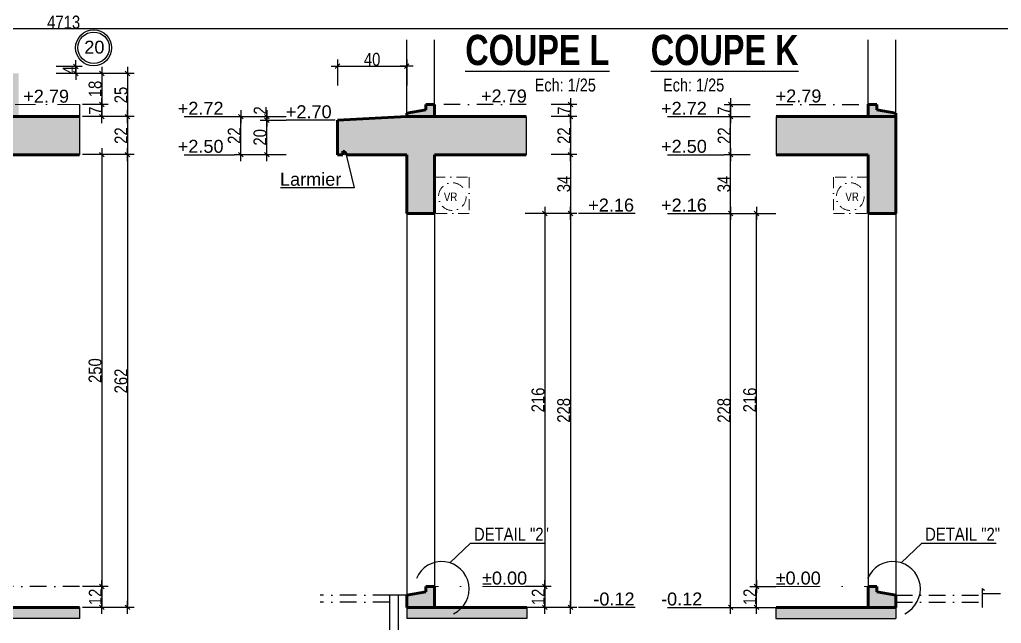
# Model space of a CAD drawing. Header units: millimetres. Extents: x -1734 to 5256, y -3612 to 588.
# Drawn here: x 2379 to 3516, y -2841 to -2142 of the extents above; entities that cross this region are included whole.
import ezdxf
from ezdxf.enums import TextEntityAlignment as Align

# ---------------------------------------------------------------- set-up
doc = ezdxf.new("R2010")
doc.units = ezdxf.units.MM
doc.linetypes.add('TIRETPT2', pattern=[12.7, 6.35, -3.175, 0, -3.175])
doc.linetypes.add('TIRETPTX2', pattern=[50.8, 25.4, -12.7, 0, -12.7])
for name, color, linetype in [('01_cote_gen', 4, 'Continuous'), ('01_linteaux', 2, 'Continuous'), ('01_poch_BN', 9, 'Continuous'), ('01_texte', 230, 'Continuous'), ('AA_COTES', 2, 'Continuous')]:
    doc.layers.add(name, color=color, linetype=linetype)
doc.layers.add('01_murs_coup', color=5, linetype='Continuous', lineweight=60)
doc.layers.add('01_tram_axes', color=2, linetype='TIRETPTX2', lineweight=9)
doc.styles.add('ARIAL', font='arial.ttf')
doc.styles.add('Arial Narrow', font='ARIALN.TTF')
doc.styles.add('impact', font='impact.ttf')
doc.styles.add('MATTE_TXT', font='arial.ttf')
doc.styles.add('STYLE2', font='ARIALN.TTF')
doc.linetypes.add('ISOLATION', pattern='A,0.00254,-2.54,[134,ltypeshp.shx,S=2.54,R=0,X=-2.54,Y=0],-5.08,[134,ltypeshp.shx,S=2.54,R=180,X=2.54,Y=0],-2.54', length=10.16254)
doc.dimstyles.new('JB25', dxfattribs={"dimscale": 0.1, "dimtxt": 150, "dimasz": 15, "dimexe": 0.1, "dimexo": 0.1, "dimgap": 0.09, "dimtad": 1, "dimdec": 1, "dimlfac": 0.5, "dimdsep": 46, "dimtxsty": 'STYLE2', "dimblk1": 'BOND_G', "dimblk2": 'BOND_D', "dimsah": 1, "dimcen": 1.5, "dimdle": 0.01, "dimse1": 1, "dimse2": 1, "dimclrd": 4, "dimclre": 2, "dimclrt": 6, "dimazin": 2, "dimtfac": 2.333333, "dimtdec": 1, "dimtix": 1, "dimtmove": 2, "dimatfit": 3, "dimldrblk": 'BOND_G', "dimfxl": 1, "dimtolj": 1, "dimtzin": 0, "dimarcsym": 0})
doc.dimstyles.new('JB50', dxfattribs={"dimscale": 0.1, "dimtxt": 150, "dimasz": 15, "dimexe": 0.1, "dimexo": 0.1, "dimgap": 0.09, "dimtad": 1, "dimdec": 1, "dimdsep": 46, "dimtxsty": 'STYLE2', "dimblk1": 'BOND_G', "dimblk2": 'BOND_D', "dimsah": 1, "dimcen": 1.5, "dimdle": 0.01, "dimse1": 1, "dimse2": 1, "dimclrd": 4, "dimclre": 2, "dimclrt": 6, "dimazin": 2, "dimtfac": 2.333333, "dimtdec": 1, "dimtix": 1, "dimtmove": 2, "dimatfit": 3, "dimldrblk": 'BOND_G', "dimfxl": 1, "dimtolj": 1, "dimtzin": 0, "dimarcsym": 0})

# ---------------------------------------------------------------- blocks, each defined once
blk = doc.blocks.new('BOND_G')
at = {"layer": 'AA_COTES', "color": 0}
for p, q in [((0, -5), (0, 15)), ((5, 0), (-5, 0)), ((1.77, 1.77), (-1.77, -1.77))]:
    blk.add_line(p, q, dxfattribs=at)
blk = doc.blocks.new('BOND_D')
at = {"layer": 'AA_COTES', "color": 0}
for p, q in [((5, 0), (-5, 0)), ((-1.77, -1.77), (1.77, 1.77)), ((0, 5), (0, -15))]:
    blk.add_line(p, q, dxfattribs=at)
blk = doc.blocks.new('*D160')
at = {"layer": '01_cote_gen', "color": 4, "lineweight": -2, "transparency": 16777216}
blk.add_line((4785.2, -2152.9), (75.2, -2152.9), dxfattribs=at)
at = {"layer": 'DEFPOINTS', "color": 0}
for p in [(73.7, -1999), (4786.7, -2069.5), (73.7, -2152.9)]:
    blk.add_point(p, dxfattribs=at)
at = {"layer": '01_cote_gen', "color": 4, "lineweight": -2, "transparency": 16777216, "xscale": 1.5, "yscale": 1.5, "zscale": 1.5, "rotation": 180}
blk.add_blockref('BOND_D', (73.7, -2152.9), dxfattribs=at)
at = {"layer": '01_cote_gen', "color": 4, "lineweight": -2, "transparency": 16777216, "xscale": 1.5, "yscale": 1.5, "zscale": 1.5}
blk.add_blockref('BOND_G', (4786.7, -2152.9), dxfattribs=at)
at = {"layer": '01_cote_gen', "color": 6, "transparency": 16777216, "insert": (2430.2, -2145.3), "char_height": 15, "attachment_point": 5, "style": 'STYLE2'}
blk.add_mtext('\\A1;4713', dxfattribs=at)
blk = doc.blocks.new('*D327')
at = {"layer": '01_cote_gen', "color": 4, "lineweight": -2, "ltscale": 2, "transparency": 16777216}
blk.add_line((3232.2, -2821.1), (3232.2, -2800.1), dxfattribs=at)
at = {"layer": 'DEFPOINTS', "color": 0, "ltscale": 2}
for p in [(3232.2, -2798.6), (3270.7, -2798.6), (3284.1, -2822.6)]:
    blk.add_point(p, dxfattribs=at)
at = {"layer": '01_cote_gen', "color": 4, "lineweight": -2, "ltscale": 2, "transparency": 16777216, "xscale": 1.5, "yscale": 1.5, "zscale": 1.5}
for name, p, rotation in [('BOND_D', (3232.2, -2798.6), 90), ('BOND_G', (3232.2, -2822.6), 270)]:
    blk.add_blockref(name, p, dxfattribs=dict(at, rotation=rotation))
at = {"layer": '01_cote_gen', "color": 6, "ltscale": 2, "transparency": 16777216, "insert": (3224.6, -2810.6), "char_height": 15, "attachment_point": 5, "rotation": 90, "style": 'STYLE2'}
blk.add_mtext('\\A1;12', dxfattribs=at)
blk = doc.blocks.new('*D328')
at = {"layer": '01_cote_gen', "color": 4, "lineweight": -2, "ltscale": 2, "transparency": 16777216}
blk.add_line((3202.3, -2365.1), (3202.3, -2300.1), dxfattribs=at)
at = {"layer": 'DEFPOINTS', "color": 0, "ltscale": 2}
for p in [(3202.3, -2298.6), (3265.8, -2298.6), (3252.5, -2366.6)]:
    blk.add_point(p, dxfattribs=at)
at = {"layer": '01_cote_gen', "color": 4, "lineweight": -2, "ltscale": 2, "transparency": 16777216, "xscale": 1.5, "yscale": 1.5, "zscale": 1.5}
for name, p, rotation in [('BOND_D', (3202.3, -2298.6), 90), ('BOND_G', (3202.3, -2366.6), 270)]:
    blk.add_blockref(name, p, dxfattribs=dict(at, rotation=rotation))
at = {"layer": '01_cote_gen', "color": 6, "ltscale": 2, "transparency": 16777216, "insert": (3194.6, -2332.6), "char_height": 15, "attachment_point": 5, "rotation": 90, "style": 'STYLE2'}
blk.add_mtext('\\A1;34', dxfattribs=at)
blk = doc.blocks.new('*D329')
at = {"layer": '01_cote_gen', "color": 4, "lineweight": -2, "ltscale": 2, "transparency": 16777216}
blk.add_line((3202.3, -2297.1), (3202.3, -2256.1), dxfattribs=at)
at = {"layer": 'DEFPOINTS', "color": 0, "ltscale": 2}
for p in [(3202.3, -2254.6), (3292.7, -2254.6), (3292.7, -2298.6)]:
    blk.add_point(p, dxfattribs=at)
at = {"layer": '01_cote_gen', "color": 4, "lineweight": -2, "ltscale": 2, "transparency": 16777216, "xscale": 1.5, "yscale": 1.5, "zscale": 1.5}
for name, p, rotation in [('BOND_D', (3202.3, -2254.6), 90), ('BOND_G', (3202.3, -2298.6), 270)]:
    blk.add_blockref(name, p, dxfattribs=dict(at, rotation=rotation))
at = {"layer": '01_cote_gen', "color": 6, "ltscale": 2, "transparency": 16777216, "insert": (3194.8, -2276.6), "char_height": 15, "attachment_point": 5, "rotation": 90, "style": 'STYLE2'}
blk.add_mtext('\\A1;22', dxfattribs=at)
blk = doc.blocks.new('*D330')
at = {"layer": '01_cote_gen', "color": 4, "lineweight": -2, "ltscale": 2, "transparency": 16777216}
blk.add_line((3202.3, -2821.1), (3202.3, -2368.1), dxfattribs=at)
at = {"layer": 'DEFPOINTS', "color": 0, "ltscale": 2}
for p in [(3202.3, -2366.6), (3282.4, -2366.6), (3276.5, -2822.6)]:
    blk.add_point(p, dxfattribs=at)
at = {"layer": '01_cote_gen', "color": 4, "lineweight": -2, "ltscale": 2, "transparency": 16777216, "xscale": 1.5, "yscale": 1.5, "zscale": 1.5}
for name, p, rotation in [('BOND_D', (3202.3, -2366.6), 90), ('BOND_G', (3202.3, -2822.6), 270)]:
    blk.add_blockref(name, p, dxfattribs=dict(at, rotation=rotation))
at = {"layer": '01_cote_gen', "color": 6, "ltscale": 2, "transparency": 16777216, "insert": (3194.6, -2594.6), "char_height": 15, "attachment_point": 5, "rotation": 90, "style": 'STYLE2'}
blk.add_mtext('\\A1;228', dxfattribs=at)
blk = doc.blocks.new('*D331')
at = {"layer": '01_cote_gen', "color": 4, "lineweight": -2, "ltscale": 2, "transparency": 16777216}
blk.add_line((3202.3, -2253.1), (3202.3, -2242.1), dxfattribs=at)
at = {"layer": 'DEFPOINTS', "color": 0, "ltscale": 2}
for p in [(3202.3, -2240.6), (3263.5, -2240.6), (3224.8, -2254.6)]:
    blk.add_point(p, dxfattribs=at)
at = {"layer": '01_cote_gen', "color": 4, "lineweight": -2, "ltscale": 2, "transparency": 16777216, "xscale": 1.5, "yscale": 1.5, "zscale": 1.5}
for name, p, rotation in [('BOND_D', (3202.3, -2240.6), 90), ('BOND_G', (3202.3, -2254.6), 270)]:
    blk.add_blockref(name, p, dxfattribs=dict(at, rotation=rotation))
at = {"layer": '01_cote_gen', "color": 6, "ltscale": 2, "transparency": 16777216, "insert": (3194.8, -2247.6), "char_height": 15, "attachment_point": 5, "rotation": 90, "style": 'STYLE2'}
blk.add_mtext('\\A1;7', dxfattribs=at)
blk = doc.blocks.new('*D332')
at = {"layer": '01_cote_gen', "color": 4, "lineweight": -2, "ltscale": 2, "transparency": 16777216}
blk.add_line((3232.2, -2797.1), (3232.2, -2368.1), dxfattribs=at)
at = {"layer": 'DEFPOINTS', "color": 0, "ltscale": 2}
for p in [(3224.8, -2366.6), (3232.2, -2366.6), (3239.7, -2798.6)]:
    blk.add_point(p, dxfattribs=at)
at = {"layer": '01_cote_gen', "color": 4, "lineweight": -2, "ltscale": 2, "transparency": 16777216, "xscale": 1.5, "yscale": 1.5, "zscale": 1.5}
for name, p, rotation in [('BOND_D', (3232.2, -2366.6), 90), ('BOND_G', (3232.2, -2798.6), 270)]:
    blk.add_blockref(name, p, dxfattribs=dict(at, rotation=rotation))
at = {"layer": '01_cote_gen', "color": 6, "ltscale": 2, "transparency": 16777216, "insert": (3224.5, -2582.6), "char_height": 15, "attachment_point": 5, "rotation": 90, "style": 'STYLE2'}
blk.add_mtext('\\A1;216', dxfattribs=at)
blk = doc.blocks.new('*D334')
at = {"layer": '01_cote_gen', "color": 4, "lineweight": -2, "transparency": 16777216}
blk.add_line((3016.9, -2242.1), (3016.9, -2253.1), dxfattribs=at)
at = {"layer": 'DEFPOINTS', "color": 0}
for p in [(2965.8, -2240.6), (2965.8, -2254.6), (3016.9, -2254.6)]:
    blk.add_point(p, dxfattribs=at)
at = {"layer": '01_cote_gen', "color": 4, "lineweight": -2, "transparency": 16777216, "xscale": 1.5, "yscale": 1.5, "zscale": 1.5}
for name, p, rotation in [('BOND_G', (3016.9, -2240.6), 90), ('BOND_D', (3016.9, -2254.6), 270)]:
    blk.add_blockref(name, p, dxfattribs=dict(at, rotation=rotation))
at = {"layer": '01_cote_gen', "color": 6, "transparency": 16777216, "insert": (3009.4, -2247.6), "char_height": 15, "attachment_point": 5, "rotation": 90, "style": 'STYLE2'}
blk.add_mtext('\\A1;7', dxfattribs=at)
blk = doc.blocks.new('*D335')
at = {"layer": '01_cote_gen', "color": 4, "lineweight": -2, "transparency": 16777216}
blk.add_line((3016.9, -2256.1), (3016.9, -2297.1), dxfattribs=at)
at = {"layer": 'DEFPOINTS', "color": 0}
for p in [(2965.8, -2254.6), (2965.8, -2298.6), (3016.9, -2298.6)]:
    blk.add_point(p, dxfattribs=at)
at = {"layer": '01_cote_gen', "color": 4, "lineweight": -2, "transparency": 16777216, "xscale": 1.5, "yscale": 1.5, "zscale": 1.5}
for name, p, rotation in [('BOND_G', (3016.9, -2254.6), 90), ('BOND_D', (3016.9, -2298.6), 270)]:
    blk.add_blockref(name, p, dxfattribs=dict(at, rotation=rotation))
at = {"layer": '01_cote_gen', "color": 6, "transparency": 16777216, "insert": (3009.3, -2276.6), "char_height": 15, "attachment_point": 5, "rotation": 90, "style": 'STYLE2'}
blk.add_mtext('\\A1;22', dxfattribs=at)
blk = doc.blocks.new('*D336')
at = {"layer": '01_cote_gen', "color": 4, "lineweight": -2, "transparency": 16777216}
blk.add_line((3016.9, -2300.1), (3016.9, -2365.1), dxfattribs=at)
at = {"layer": 'DEFPOINTS', "color": 0}
for p in [(3009.4, -2298.6), (3009.4, -2366.6), (3016.9, -2366.6)]:
    blk.add_point(p, dxfattribs=at)
at = {"layer": '01_cote_gen', "color": 4, "lineweight": -2, "transparency": 16777216, "xscale": 1.5, "yscale": 1.5, "zscale": 1.5}
for name, p, rotation in [('BOND_G', (3016.9, -2298.6), 90), ('BOND_D', (3016.9, -2366.6), 270)]:
    blk.add_blockref(name, p, dxfattribs=dict(at, rotation=rotation))
at = {"layer": '01_cote_gen', "color": 6, "transparency": 16777216, "insert": (3009.2, -2332.6), "char_height": 15, "attachment_point": 5, "rotation": 90, "style": 'STYLE2'}
blk.add_mtext('\\A1;34', dxfattribs=at)
blk = doc.blocks.new('*D337')
at = {"layer": '01_cote_gen', "color": 4, "lineweight": -2, "transparency": 16777216}
blk.add_line((3016.9, -2368.1), (3016.9, -2821.1), dxfattribs=at)
at = {"layer": 'DEFPOINTS', "color": 0}
for p in [(3009.4, -2366.6), (3011.3, -2822.6), (3016.9, -2822.6)]:
    blk.add_point(p, dxfattribs=at)
at = {"layer": '01_cote_gen', "color": 4, "lineweight": -2, "transparency": 16777216, "xscale": 1.5, "yscale": 1.5, "zscale": 1.5}
for name, p, rotation in [('BOND_G', (3016.9, -2366.6), 90), ('BOND_D', (3016.9, -2822.6), 270)]:
    blk.add_blockref(name, p, dxfattribs=dict(at, rotation=rotation))
at = {"layer": '01_cote_gen', "color": 6, "transparency": 16777216, "insert": (3009.2, -2594.6), "char_height": 15, "attachment_point": 5, "rotation": 90, "style": 'STYLE2'}
blk.add_mtext('\\A1;228', dxfattribs=at)
blk = doc.blocks.new('*D338')
at = {"layer": '01_cote_gen', "color": 4, "lineweight": -2, "transparency": 16777216}
blk.add_line((2987.1, -2368.1), (2987.1, -2797.1), dxfattribs=at)
at = {"layer": 'DEFPOINTS', "color": 0}
for p in [(2899.7, -2366.6), (2886.1, -2798.6), (2987.1, -2798.6)]:
    blk.add_point(p, dxfattribs=at)
at = {"layer": '01_cote_gen', "color": 4, "lineweight": -2, "transparency": 16777216, "xscale": 1.5, "yscale": 1.5, "zscale": 1.5}
for name, p, rotation in [('BOND_G', (2987.1, -2366.6), 90), ('BOND_D', (2987.1, -2798.6), 270)]:
    blk.add_blockref(name, p, dxfattribs=dict(at, rotation=rotation))
at = {"layer": '01_cote_gen', "color": 6, "transparency": 16777216, "insert": (2979.4, -2582.6), "char_height": 15, "attachment_point": 5, "rotation": 90, "style": 'STYLE2'}
blk.add_mtext('\\A1;216', dxfattribs=at)
blk = doc.blocks.new('*D339')
at = {"layer": '01_cote_gen', "color": 4, "lineweight": -2, "transparency": 16777216}
blk.add_line((2987.1, -2800.1), (2987.1, -2821.1), dxfattribs=at)
at = {"layer": 'DEFPOINTS', "color": 0}
for p in [(2979.6, -2798.6), (2965.8, -2822.6), (2987.1, -2822.6)]:
    blk.add_point(p, dxfattribs=at)
at = {"layer": '01_cote_gen', "color": 4, "lineweight": -2, "transparency": 16777216, "xscale": 1.5, "yscale": 1.5, "zscale": 1.5}
for name, p, rotation in [('BOND_G', (2987.1, -2798.6), 90), ('BOND_D', (2987.1, -2822.6), 270)]:
    blk.add_blockref(name, p, dxfattribs=dict(at, rotation=rotation))
at = {"layer": '01_cote_gen', "color": 6, "transparency": 16777216, "insert": (2979.6, -2810.6), "char_height": 15, "attachment_point": 5, "rotation": 90, "style": 'STYLE2'}
blk.add_mtext('\\A1;12', dxfattribs=at)
blk = doc.blocks.new('*D340')
at = {"layer": '01_cote_gen', "color": 4, "lineweight": -2, "transparency": 16777216}
blk.add_line((2748.8, -2196.1), (2825.8, -2196.1), dxfattribs=at)
at = {"layer": 'DEFPOINTS', "color": 0}
for p in [(2827.3, -2196.1), (2827.3, -2204.9), (2747.3, -2258.6)]:
    blk.add_point(p, dxfattribs=at)
at = {"layer": '01_cote_gen', "color": 4, "lineweight": -2, "transparency": 16777216, "xscale": 1.5, "yscale": 1.5, "zscale": 1.5, "rotation": 180}
blk.add_blockref('BOND_G', (2747.3, -2196.1), dxfattribs=at)
at = {"layer": '01_cote_gen', "color": 4, "lineweight": -2, "transparency": 16777216, "xscale": 1.5, "yscale": 1.5, "zscale": 1.5}
blk.add_blockref('BOND_D', (2827.3, -2196.1), dxfattribs=at)
at = {"layer": '01_cote_gen', "color": 6, "transparency": 16777216, "insert": (2787.3, -2188.4), "char_height": 15, "attachment_point": 5, "style": 'STYLE2'}
blk.add_mtext('\\A1;40', dxfattribs=at)
blk = doc.blocks.new('*D341')
at = {"layer": '01_cote_gen', "color": 4, "lineweight": -2, "transparency": 16777216}
blk.add_line((2635.3, -2297.1), (2635.3, -2256.1), dxfattribs=at)
at = {"layer": 'DEFPOINTS', "color": 0}
for p in [(2635.3, -2254.6), (2794.9, -2254.6), (2714.9, -2298.6)]:
    blk.add_point(p, dxfattribs=at)
at = {"layer": '01_cote_gen', "color": 4, "lineweight": -2, "transparency": 16777216, "xscale": 1.5, "yscale": 1.5, "zscale": 1.5}
for name, p, rotation in [('BOND_D', (2635.3, -2254.6), 90), ('BOND_G', (2635.3, -2298.6), 270)]:
    blk.add_blockref(name, p, dxfattribs=dict(at, rotation=rotation))
at = {"layer": '01_cote_gen', "color": 6, "transparency": 16777216, "insert": (2627.7, -2276.6), "char_height": 15, "attachment_point": 5, "rotation": 90, "style": 'STYLE2'}
blk.add_mtext('\\A1;22', dxfattribs=at)
blk = doc.blocks.new('*D342')
at = {"layer": '01_cote_gen', "color": 4, "lineweight": -2, "transparency": 16777216}
blk.add_line((2665.3, -2297.1), (2665.3, -2260.1), dxfattribs=at)
at = {"layer": 'DEFPOINTS', "color": 0}
for p in [(2665.3, -2258.6), (2714.9, -2258.6), (2714.9, -2298.6)]:
    blk.add_point(p, dxfattribs=at)
at = {"layer": '01_cote_gen', "color": 4, "lineweight": -2, "transparency": 16777216, "xscale": 1.5, "yscale": 1.5, "zscale": 1.5}
for name, p, rotation in [('BOND_D', (2665.3, -2258.6), 90), ('BOND_G', (2665.3, -2298.6), 270)]:
    blk.add_blockref(name, p, dxfattribs=dict(at, rotation=rotation))
at = {"layer": '01_cote_gen', "color": 6, "transparency": 16777216, "insert": (2657.6, -2278.6), "char_height": 15, "attachment_point": 5, "rotation": 90, "style": 'STYLE2'}
blk.add_mtext('\\A1;20', dxfattribs=at)
blk = doc.blocks.new('*D343')
at = {"layer": '01_cote_gen', "color": 4, "lineweight": -2, "transparency": 16777216}
blk.add_line((2665.3, -2257.1), (2665.3, -2256.1), dxfattribs=at)
at = {"layer": 'DEFPOINTS', "color": 0}
for p in [(2657.8, -2254.6), (2665.3, -2254.6), (2672.8, -2258.6)]:
    blk.add_point(p, dxfattribs=at)
at = {"layer": '01_cote_gen', "color": 4, "lineweight": -2, "transparency": 16777216, "xscale": 1.5, "yscale": 1.5, "zscale": 1.5}
for name, p, rotation in [('BOND_D', (2665.3, -2254.6), 90), ('BOND_G', (2665.3, -2258.6), 270)]:
    blk.add_blockref(name, p, dxfattribs=dict(at, rotation=rotation))
at = {"layer": '01_cote_gen', "color": 6, "transparency": 16777216, "insert": (2657.7, -2247.4), "char_height": 15, "attachment_point": 5, "rotation": 90, "style": 'STYLE2'}
blk.add_mtext('\\A1;2', dxfattribs=at)
blk = doc.blocks.new('*D353')
at = {"layer": '01_cote_gen', "color": 4, "lineweight": -2, "transparency": 16777216}
blk.add_line((2215.9, -2256.1), (2215.9, -2297.1), dxfattribs=at)
at = {"layer": 'DEFPOINTS', "color": 0}
for p in [(2448.5, -2254.6), (2215.9, -2298.6), (2448.5, -2298.6)]:
    blk.add_point(p, dxfattribs=at)
at = {"layer": '01_cote_gen', "color": 4, "lineweight": -2, "transparency": 16777216, "xscale": 1.5, "yscale": 1.5, "zscale": 1.5}
for name, p, rotation in [('BOND_G', (2215.9, -2254.6), 90), ('BOND_D', (2215.9, -2298.6), 270)]:
    blk.add_blockref(name, p, dxfattribs=dict(at, rotation=rotation))
at = {"layer": '01_cote_gen', "color": 6, "transparency": 16777216, "insert": (2208.3, -2276.6), "char_height": 15, "attachment_point": 5, "rotation": 90, "style": 'STYLE2'}
blk.add_mtext('\\A1;22', dxfattribs=at)
blk = doc.blocks.new('*D357')
at = {"layer": '01_cote_gen', "color": 4, "lineweight": -2, "transparency": 16777216}
blk.add_line((2186.1, -2800.1), (2186.1, -2821.1), dxfattribs=at)
at = {"layer": 'DEFPOINTS', "color": 0}
for p in [(2178.6, -2798.6), (2186.1, -2822.6), (2448, -2822.6)]:
    blk.add_point(p, dxfattribs=at)
at = {"layer": '01_cote_gen', "color": 4, "lineweight": -2, "transparency": 16777216, "xscale": 1.5, "yscale": 1.5, "zscale": 1.5}
for name, p, rotation in [('BOND_G', (2186.1, -2798.6), 90), ('BOND_D', (2186.1, -2822.6), 270)]:
    blk.add_blockref(name, p, dxfattribs=dict(at, rotation=rotation))
at = {"layer": '01_cote_gen', "color": 6, "transparency": 16777216, "insert": (2178.5, -2810.6), "char_height": 15, "attachment_point": 5, "rotation": 90, "style": 'STYLE2'}
blk.add_mtext('\\A1;12', dxfattribs=at)
blk = doc.blocks.new('*D362')
at = {"layer": '01_cote_gen', "color": 4, "lineweight": -2, "transparency": 16777216}
blk.add_line((2474.4, -2300.1), (2474.4, -2797.1), dxfattribs=at)
at = {"layer": 'DEFPOINTS', "color": 0}
for p in [(2448.5, -2298.6), (2448.5, -2798.6), (2474.4, -2798.6)]:
    blk.add_point(p, dxfattribs=at)
at = {"layer": '01_cote_gen', "color": 4, "lineweight": -2, "transparency": 16777216, "xscale": 1.5, "yscale": 1.5, "zscale": 1.5}
for name, p, rotation in [('BOND_G', (2474.4, -2298.6), 90), ('BOND_D', (2474.4, -2798.6), 270)]:
    blk.add_blockref(name, p, dxfattribs=dict(at, rotation=rotation))
at = {"layer": '01_cote_gen', "color": 6, "transparency": 16777216, "insert": (2466.7, -2548.6), "char_height": 15, "attachment_point": 5, "rotation": 90, "style": 'STYLE2'}
blk.add_mtext('\\A1;250', dxfattribs=at)
blk = doc.blocks.new('*D363')
at = {"layer": '01_cote_gen', "color": 4, "lineweight": -2, "transparency": 16777216}
blk.add_line((2504.2, -2256.1), (2504.2, -2297.1), dxfattribs=at)
at = {"layer": 'DEFPOINTS', "color": 0}
for p in [(2478.3, -2254.6), (2448.9, -2298.6), (2504.2, -2298.6)]:
    blk.add_point(p, dxfattribs=at)
at = {"layer": '01_cote_gen', "color": 4, "lineweight": -2, "transparency": 16777216, "xscale": 1.5, "yscale": 1.5, "zscale": 1.5}
for name, p, rotation in [('BOND_G', (2504.2, -2254.6), 90), ('BOND_D', (2504.2, -2298.6), 270)]:
    blk.add_blockref(name, p, dxfattribs=dict(at, rotation=rotation))
at = {"layer": '01_cote_gen', "color": 6, "transparency": 16777216, "insert": (2496.7, -2276.6), "char_height": 15, "attachment_point": 5, "rotation": 90, "style": 'STYLE2'}
blk.add_mtext('\\A1;22', dxfattribs=at)
blk = doc.blocks.new('*D364')
at = {"layer": '01_cote_gen', "color": 4, "lineweight": -2, "transparency": 16777216}
blk.add_line((2474.4, -2242.1), (2474.4, -2253.1), dxfattribs=at)
at = {"layer": 'DEFPOINTS', "color": 0}
for p in [(2411.4, -2240.6), (2411.4, -2254.6), (2474.4, -2254.6)]:
    blk.add_point(p, dxfattribs=at)
at = {"layer": '01_cote_gen', "color": 4, "lineweight": -2, "transparency": 16777216, "xscale": 1.5, "yscale": 1.5, "zscale": 1.5}
for name, p, rotation in [('BOND_G', (2474.4, -2240.6), 90), ('BOND_D', (2474.4, -2254.6), 270)]:
    blk.add_blockref(name, p, dxfattribs=dict(at, rotation=rotation))
at = {"layer": '01_cote_gen', "color": 6, "transparency": 16777216, "insert": (2466.9, -2247.6), "char_height": 15, "attachment_point": 5, "rotation": 90, "style": 'STYLE2'}
blk.add_mtext('\\A1;7', dxfattribs=at)
blk = doc.blocks.new('*D365')
at = {"layer": '01_cote_gen', "color": 4, "lineweight": -2, "transparency": 16777216}
blk.add_line((2474.4, -2206.1), (2474.4, -2239.1), dxfattribs=at)
at = {"layer": 'DEFPOINTS', "color": 0}
for p in [(2378.3, -2204.6), (2388.7, -2240.6), (2474.4, -2240.6)]:
    blk.add_point(p, dxfattribs=at)
at = {"layer": '01_cote_gen', "color": 4, "lineweight": -2, "transparency": 16777216, "xscale": 1.5, "yscale": 1.5, "zscale": 1.5}
for name, p, rotation in [('BOND_G', (2474.4, -2204.6), 90), ('BOND_D', (2474.4, -2240.6), 270)]:
    blk.add_blockref(name, p, dxfattribs=dict(at, rotation=rotation))
at = {"layer": '01_cote_gen', "color": 6, "transparency": 16777216, "insert": (2466.7, -2222.6), "char_height": 15, "attachment_point": 5, "rotation": 90, "style": 'STYLE2'}
blk.add_mtext('\\A1;18', dxfattribs=at)
blk = doc.blocks.new('*D366')
at = {"layer": '01_cote_gen', "color": 4, "lineweight": -2, "transparency": 16777216}
blk.add_line((2504.2, -2206.1), (2504.2, -2253.1), dxfattribs=at)
at = {"layer": 'DEFPOINTS', "color": 0}
for p in [(2481.9, -2204.6), (2481.9, -2254.6), (2504.2, -2254.6)]:
    blk.add_point(p, dxfattribs=at)
at = {"layer": '01_cote_gen', "color": 4, "lineweight": -2, "transparency": 16777216, "xscale": 1.5, "yscale": 1.5, "zscale": 1.5}
for name, p, rotation in [('BOND_G', (2504.2, -2204.6), 90), ('BOND_D', (2504.2, -2254.6), 270)]:
    blk.add_blockref(name, p, dxfattribs=dict(at, rotation=rotation))
at = {"layer": '01_cote_gen', "color": 6, "transparency": 16777216, "insert": (2496.6, -2229.6), "char_height": 15, "attachment_point": 5, "rotation": 90, "style": 'STYLE2'}
blk.add_mtext('\\A1;25', dxfattribs=at)
blk = doc.blocks.new('*D367')
at = {"layer": '01_cote_gen', "color": 4, "lineweight": -2, "transparency": 16777216}
blk.add_line((2504.2, -2300.1), (2504.2, -2821.1), dxfattribs=at)
at = {"layer": 'DEFPOINTS', "color": 0}
for p in [(2466.9, -2298.6), (2420.2, -2822.6), (2504.2, -2822.6)]:
    blk.add_point(p, dxfattribs=at)
at = {"layer": '01_cote_gen', "color": 4, "lineweight": -2, "transparency": 16777216, "xscale": 1.5, "yscale": 1.5, "zscale": 1.5}
for name, p, rotation in [('BOND_G', (2504.2, -2298.6), 90), ('BOND_D', (2504.2, -2822.6), 270)]:
    blk.add_blockref(name, p, dxfattribs=dict(at, rotation=rotation))
at = {"layer": '01_cote_gen', "color": 6, "transparency": 16777216, "insert": (2496.6, -2560.6), "char_height": 15, "attachment_point": 5, "rotation": 90, "style": 'STYLE2'}
blk.add_mtext('\\A1;262', dxfattribs=at)
blk = doc.blocks.new('*D368')
at = {"layer": '01_cote_gen', "color": 4, "lineweight": -2, "transparency": 16777216}
blk.add_line((2474.4, -2800.1), (2474.4, -2821.1), dxfattribs=at)
at = {"layer": 'DEFPOINTS', "color": 0}
for p in [(2437.4, -2798.6), (2437.4, -2822.6), (2474.4, -2822.6)]:
    blk.add_point(p, dxfattribs=at)
at = {"layer": '01_cote_gen', "color": 4, "lineweight": -2, "transparency": 16777216, "xscale": 1.5, "yscale": 1.5, "zscale": 1.5}
for name, p, rotation in [('BOND_G', (2474.4, -2798.6), 90), ('BOND_D', (2474.4, -2822.6), 270)]:
    blk.add_blockref(name, p, dxfattribs=dict(at, rotation=rotation))
at = {"layer": '01_cote_gen', "color": 6, "transparency": 16777216, "insert": (2466.9, -2810.6), "char_height": 15, "attachment_point": 5, "rotation": 90, "style": 'STYLE2'}
blk.add_mtext('\\A1;12', dxfattribs=at)
blk = doc.blocks.new('*D372')
at = {"layer": '01_cote_gen', "color": 4, "lineweight": -2, "transparency": 16777216}
for p, q in [((2444.2, -2195.1), (2444.2, -2193.6)), ((2444.2, -2204.6), (2444.2, -2196.6)), ((2444.2, -2206.1), (2444.2, -2207.6))]:
    blk.add_line(p, q, dxfattribs=at)
at = {"layer": 'DEFPOINTS', "color": 0}
for p in [(2370.3, -2196.6), (2378.3, -2204.6), (2444.2, -2196.6)]:
    blk.add_point(p, dxfattribs=at)
at = {"layer": '01_cote_gen', "color": 4, "lineweight": -2, "transparency": 16777216, "xscale": 1.5, "yscale": 1.5, "zscale": 1.5}
for name, p, rotation in [('BOND_D', (2444.2, -2196.6), 270), ('BOND_G', (2444.2, -2204.6), 90)]:
    blk.add_blockref(name, p, dxfattribs=dict(at, rotation=rotation))
at = {"layer": '01_cote_gen', "color": 6, "transparency": 16777216, "insert": (2436.7, -2200.6), "char_height": 15, "attachment_point": 5, "rotation": 90, "style": 'STYLE2'}
blk.add_mtext('\\A1;4', dxfattribs=at)

msp = doc.modelspace()

# ---------------------------------------------------------------- hatches: boundary and pattern name
at = {"layer": '01_poch_BN'}
h = msp.add_hatch(color=256, dxfattribs=at)
h.dxf.hatch_style = 1
h.paths.add_polyline_path([(4009.07, -2258.63), (3809.07, -2254.63), (3809.07, -2165.53), (3777.07, -2165.53), (3777.07, -2254.63), (3670.58, -2254.63), (3670.58, -2298.63), (3777.07, -2298.63), (3777.07, -2366.63), (3809.07, -2366.63), (3809.07, -2298.63), (3999.07, -2298.63, -0.4142136), (4003.07, -2294.63), (4003.07, -2298.63), (4009.07, -2298.63)])
h.paths.add_polyline_path([(3393.62, -2254.63), (3255.14, -2254.63), (3255.14, -2298.63), (3361.62, -2298.63), (3361.62, -2366.63), (3393.62, -2366.63)])
h.paths.add_polyline_path([(3371.62, -2246.63), (3371.62, -2240.63), (3361.62, -2240.63), (3361.62, -2254.63), (3393.62, -2254.63), (3393.62, -2250.63)])
h.paths.add_polyline_path([(2965.79, -2254.63), (2827.31, -2254.63), (2747.31, -2258.63), (2747.31, -2298.63), (2753.31, -2298.63), (2753.31, -2294.63, -0.4142136), (2757.31, -2298.63), (2827.31, -2298.63), (2827.31, -2366.63), (2859.31, -2366.63), (2859.31, -2298.63), (2965.79, -2298.63)])
h.paths.add_polyline_path([(2859.31, -2240.63), (2849.31, -2240.63), (2849.31, -2246.63), (2827.31, -2250.63), (2827.31, -2254.63), (2859.31, -2254.63)])
h = msp.add_hatch(color=256, dxfattribs=at)
h.dxf.hatch_style = 1
h.paths.add_polyline_path([(2448.48, -2254.63), (1982.27, -2254.63), (1978.27, -2228.63), (1946.27, -2228.63), (1946.27, -2298.63), (1952.27, -2298.63), (1952.27, -2294.63, -0.4142136), (1956.27, -2298.63), (2026.27, -2298.63), (2026.27, -2366.63), (2058.27, -2366.63), (2058.27, -2298.63), (2448.48, -2298.63)])
h.paths.add_polyline_path([(2378.27, -2204.63), (2366.27, -2204.63), (2360.27, -2254.63), (2378.27, -2254.63)])
h = msp.add_hatch(color=256, dxfattribs=at)
h.dxf.hatch_style = 1
h.paths.add_polyline_path([(2448.48, -2822.63), (2062.27, -2822.63), (2026.27, -2822.63), (2026.27, -2835.68), (2448.48, -2835.68)])
h.paths.add_polyline_path([(2058.27, -2798.63), (2048.27, -2798.63), (2048.27, -2804.63), (2026.27, -2808.63), (2026.27, -2822.63), (2058.27, -2822.63)])
h = msp.add_hatch(color=256, dxfattribs=at)
h.dxf.hatch_style = 1
h.paths.add_polyline_path([(2966.26, -2822.63), (2827.31, -2822.63), (2827.31, -2835.68), (2966.26, -2835.68)])
h.paths.add_polyline_path([(2859.31, -2798.63), (2849.31, -2798.63), (2849.31, -2804.63), (2827.31, -2808.63), (2827.31, -2822.63), (2859.31, -2822.63)])
h = msp.add_hatch(color=256, dxfattribs=at)
h.dxf.hatch_style = 1
h.paths.add_polyline_path([(3809.07, -2822.63), (3670.11, -2822.63), (3670.11, -2835.68), (3809.07, -2835.68)])
h.paths.add_polyline_path([(3393.62, -2822.63), (3254.67, -2822.63), (3254.67, -2835.68), (3393.62, -2835.68)])
h.paths.add_polyline_path([(3393.62, -2808.63), (3371.62, -2804.63), (3371.62, -2798.63), (3361.62, -2798.63), (3361.62, -2822.63), (3393.62, -2822.63)])
h.paths.add_polyline_path([(3809.07, -2808.63), (3787.07, -2804.63), (3787.07, -2798.63), (3777.07, -2798.63), (3777.07, -2822.63), (3809.07, -2822.63)])

# ---------------------------------------------------------------- linework, layer by layer
at = {"layer": '01_cote_gen'}
for p, q in [((2827.31, -2822.63), (2827.31, -2835.68)), ((3393.62, -2822.63), (3393.62, -2835.68))]:
    msp.add_line(p, q, dxfattribs=at)
at = {"layer": '01_linteaux'}
for p, q in [((2827.31, -2250.63), (2827.31, -2165.53)), ((2859.31, -2240.63), (2859.31, -2165.53)), ((3361.62, -2240.63), (3361.62, -2165.53)), ((3393.62, -2250.63), (3393.62, -2165.53)), ((2827.31, -2366.63), (2827.31, -2808.63)), ((2859.31, -2366.63), (2859.31, -2798.63)), ((3361.62, -2366.63), (3361.62, -2798.63)), ((3393.62, -2366.63), (3393.62, -2808.63)), ((2807.31, -2808.63), (2807.31, -2876.76)), ((2827.31, -2808.63), (2807.31, -2808.63))]:
    msp.add_line(p, q, dxfattribs=at)
at = {"layer": '01_linteaux', "linetype": 'TIRETPT2', "ltscale": 3}
for p, q in [((2965.79, -2240.63), (2859.31, -2240.63)), ((3255.14, -2240.63), (3361.62, -2240.63)), ((2448.48, -2798.63), (2058.27, -2798.63)), ((2807.31, -2808.63), (2727.31, -2808.63)), ((2807.31, -2816.63), (2727.31, -2816.63)), ((3393.62, -2808.63), (3493.62, -2808.63)), ((3393.62, -2816.63), (3493.62, -2816.63))]:
    msp.add_line(p, q, dxfattribs=at)
at = {"layer": '01_linteaux', "linetype": 'TIRETPT2', "ltscale": 7}
for p, q in [((3493.62, -2800.92), (3493.62, -2822.63)), ((3493.62, -2800.92), (3496.01, -2802.67)), ((3493.62, -2806.61), (3514.52, -2806.61))]:
    msp.add_line(p, q, dxfattribs=at)
at = {"layer": '01_murs_coup'}
for p, q in [((2827.31, -2250.63), (2849.31, -2246.63)), ((2849.31, -2240.63), (2849.31, -2246.63)), ((2859.31, -2240.63), (2849.31, -2240.63)), ((2859.31, -2240.63), (2859.31, -2254.63)), ((3361.62, -2240.63), (3371.62, -2240.63)), ((3361.62, -2240.63), (3361.62, -2254.63)), ((3371.62, -2240.63), (3371.62, -2246.63)), ((3393.62, -2250.63), (3371.62, -2246.63)), ((2448.48, -2254.63), (1982.27, -2254.63)), ((2747.31, -2258.63), (2827.31, -2254.63)), ((2747.31, -2298.63), (2747.31, -2258.63)), ((2827.31, -2250.63), (2827.31, -2254.63)), ((2965.79, -2254.63), (2827.31, -2254.63)), ((3255.14, -2254.63), (3393.62, -2254.63)), ((3393.62, -2250.63), (3393.62, -2254.63)), ((3393.62, -2366.63), (3393.62, -2254.63)), ((2753.31, -2298.63), (2753.31, -2294.63)), ((2448.48, -2298.63), (2058.27, -2298.63)), ((2753.31, -2298.63), (2747.31, -2298.63)), ((2827.31, -2298.63), (2757.31, -2298.63)), ((2827.31, -2366.63), (2827.31, -2298.63)), ((2965.79, -2298.63), (2859.31, -2298.63)), ((2859.31, -2298.63), (2859.31, -2366.63)), ((3255.14, -2298.63), (3361.62, -2298.63)), ((3361.62, -2298.63), (3361.62, -2366.63)), ((2859.31, -2366.63), (2827.31, -2366.63)), ((3361.62, -2366.63), (3393.62, -2366.63)), ((2827.31, -2808.63), (2849.31, -2804.63)), ((2849.31, -2798.63), (2849.31, -2804.63)), ((2859.31, -2798.63), (2849.31, -2798.63)), ((2859.31, -2798.63), (2859.31, -2822.63)), ((3361.62, -2798.63), (3371.62, -2798.63)), ((3361.62, -2798.63), (3361.62, -2822.63)), ((3371.62, -2798.63), (3371.62, -2804.63)), ((3393.62, -2808.63), (3371.62, -2804.63)), ((2827.31, -2808.63), (2827.31, -2822.63)), ((3393.62, -2808.63), (3393.62, -2822.63)), ((2448.01, -2822.63), (2026.27, -2822.63)), ((2448.48, -2822.63), (2062.27, -2822.63)), ((2966.26, -2822.63), (2827.31, -2822.63)), ((3255.14, -2822.63), (3393.62, -2822.63)), ((3255.14, -2822.63), (3357.62, -2822.63))]:
    msp.add_line(p, q, dxfattribs=at)
msp.add_arc((2753.31, -2298.63), 4, 0, 90, dxfattribs=at)
at = {"layer": '01_poch_BN', "ltscale": 2}
for p, q in [((2448.48, -2240.63), (2448.48, -2298.63)), ((2965.79, -2254.63), (2965.79, -2298.63)), ((3255.14, -2254.63), (3255.14, -2298.63)), ((2448.48, -2822.63), (2448.48, -2835.68)), ((2966.26, -2822.63), (2966.26, -2835.68)), ((3254.67, -2822.63), (3254.67, -2835.68)), ((2448.48, -2835.68), (2026.27, -2835.68)), ((2966.26, -2835.68), (2827.31, -2835.68)), ((3254.67, -2835.68), (3393.62, -2835.68))]:
    msp.add_line(p, q, dxfattribs=at)
at = {"layer": '01_poch_BN', "linetype": 'ISOLATION'}
msp.add_line((2817.31, -2808.63), (2817.31, -2878.87), dxfattribs=at)
at = {"layer": '01_poch_BN'}
for p, q in [((2827.31, -2822.63), (2827.31, -2835.68)), ((3393.62, -2822.63), (3393.62, -2835.68))]:
    msp.add_line(p, q, dxfattribs=at)
at = {"layer": '01_texte'}
for p, q in [((2569.56, -2254.63), (2628.09, -2254.63)), ((2744.41, -2258.63), (2687.79, -2258.63)), ((3129.03, -2254.63), (3194.8, -2254.63)), ((2569.56, -2298.63), (2628.09, -2298.63)), ((2757.31, -2298.63), (2766.49, -2337.01)), ((3129.03, -2298.63), (3194.8, -2298.63)), ((2766.49, -2337.01), (2681.24, -2337.01)), ((3091.91, -2366.63), (3026.13, -2366.63)), ((3129.03, -2366.63), (3194.8, -2366.63)), ((2877.29, -2771), (2901.22, -2748.16)), ((2901.22, -2748.16), (2987.54, -2748.16)), ((3399.61, -2771), (3423.54, -2748.16)), ((3423.54, -2748.16), (3509.86, -2748.16)), ((3091.91, -2822.63), (3026.13, -2822.63)), ((3129.03, -2822.63), (3194.8, -2822.63))]:
    msp.add_line(p, q, dxfattribs=at)
for radius in [20.85, 18.19]:
    msp.add_circle((2464.89, -2174.88), radius, dxfattribs=at)
for centre in [(2867.89, -2801.33), (3390.21, -2801.33)]:
    msp.add_arc(centre, 31.75, 295.472, 157.44571, dxfattribs=at)
at = {"layer": '01_tram_axes'}
msp.add_line((2448.48, -2240.63), (2374.27, -2240.63), dxfattribs=at)
at = {"layer": '01_tram_axes', "ltscale": 0.5}
for p, q in [((2859.31, -2324.64), (2899.66, -2324.64)), ((2899.66, -2324.64), (2899.66, -2366.63)), ((3321.27, -2324.64), (3321.27, -2366.63)), ((3361.62, -2324.64), (3321.27, -2324.64)), ((2899.66, -2366.63), (2859.31, -2366.63)), ((3321.27, -2366.63), (3361.62, -2366.63))]:
    msp.add_line(p, q, dxfattribs=at)
at = {"layer": '01_tram_axes', "ltscale": 2}
for p, q in [((2965.79, -2798.63), (2859.31, -2798.63)), ((3255.14, -2798.63), (3361.62, -2798.63))]:
    msp.add_line(p, q, dxfattribs=at)
at = {"layer": '01_tram_axes', "ltscale": 0.5}
for centre in [(2880.14, -2347.18), (3340.79, -2347.18)]:
    msp.add_circle(centre, 16, dxfattribs=at)

# ---------------------------------------------------------------- texts
at = {"layer": '01_texte'}
for s, style, p in [('20', 'ARIAL', (2454.13, -2181.7)), ('+2.79', 'ARIAL', (2383.43, -2238.47)), ('+2.79', 'ARIAL', (2913.31, -2238.2)), ('+2.79', 'ARIAL', (3254.35, -2238.2)), ('+2.72', 'ARIAL', (2562.29, -2252.47)), ('+2.72', 'ARIAL', (3121.75, -2252.47)), ('+2.70', 'ARIAL', (2687.4, -2256.47)), ('+2.50', 'ARIAL', (2562.29, -2296.47)), ('+2.50', 'ARIAL', (3121.75, -2296.47)), ('Larmier', 'ARIAL', (2680.65, -2334.62)), ('+2.16', 'ARIAL', (3037.46, -2364.47)), ('+2.16', 'ARIAL', (3121.75, -2364.47)), ('DETAIL "2"', 'Arial Narrow', (2905.18, -2745.41)), ('DETAIL "2"', 'Arial Narrow', (3427.5, -2745.41)), ('%%P0.00', 'ARIAL', (2914.5, -2796.2)), ('%%P0.00', 'ARIAL', (3254.35, -2796.2)), ('-0.12', 'ARIAL', (3043.36, -2820.47)), ('-0.12', 'ARIAL', (3121.75, -2820.47))]:
    msp.add_text(s, height=15, dxfattribs=dict(at, style=style)).set_placement(p)
at = {"layer": '01_texte', "style": 'impact'}
for s, p in [('%%UCOUPE L', (2978.53, -2205.44)), ('%%UCOUPE K', (3195.36, -2205.44))]:
    msp.add_text(s, height=35, dxfattribs=at).set_placement(p, align=Align.BOTTOM_CENTER)
at = {"layer": '01_texte', "style": 'MATTE_TXT', "width": 0.8}
for s, height, p in [('Ech: 1/25', 15, (3010.9, -2230)), ('Ech: 1/25', 15, (3159.48, -2230)), ('VR', 10, (2878.12, -2355.42)), ('VR', 10, (3342.91, -2355.42))]:
    msp.add_text(s, height=height, dxfattribs=at).set_placement(p, align=Align.BOTTOM_CENTER)

# ---------------------------------------------------------------- dimensions: what is measured, and where the dimension line sits
at = {"layer": '01_cote_gen'}
for base, p1, p2, dimstyle, picture, middle in [((73.74, -2152.94), (4786.73, -2069.53), (73.74, -1998.96), 'JB50', '*D160', (2430.24, -2145.28)), ((2827.31, -2196.09), (2747.31, -2258.63), (2827.31, -2204.91), 'JB25', '*D340', (2787.31, -2188.43))]:
    dim = msp.add_linear_dim(base=base, p1=p1, p2=p2, dimstyle=dimstyle, dxfattribs=at)
    dim.commit()
    dim.dimension.update_dxf_attribs({"geometry": picture, "text_midpoint": middle})
for base, p1, p2, picture, middle in [((2444.21, -2196.63), (2378.27, -2204.63), (2370.27, -2196.63), '*D372', (2436.7, -2200.63)), ((2474.4, -2240.63), (2378.27, -2204.63), (2388.71, -2240.63), '*D365', (2466.73, -2222.63)), ((2504.24, -2254.63), (2481.9, -2204.63), (2481.9, -2254.63), '*D366', (2496.57, -2229.63)), ((2474.4, -2254.63), (2411.38, -2240.63), (2411.38, -2254.63), '*D364', (2466.89, -2247.63)), ((3016.89, -2254.63), (2965.79, -2240.63), (2965.79, -2254.63), '*D334', (3009.38, -2247.63)), ((2215.85, -2298.63), (2448.48, -2254.63), (2448.48, -2298.63), '*D353', (2208.31, -2276.63)), ((2504.24, -2298.63), (2478.32, -2254.63), (2448.87, -2298.63), '*D363', (2496.7, -2276.63)), ((2635.28, -2254.63), (2714.92, -2298.63), (2794.92, -2254.63), '*D341', (2627.74, -2276.63)), ((3016.89, -2298.63), (2965.79, -2254.63), (2965.79, -2298.63), '*D335', (3009.35, -2276.63)), ((2665.29, -2258.63), (2714.92, -2298.63), (2714.92, -2258.63), '*D342', (2657.62, -2278.63)), ((2504.24, -2822.63), (2466.9, -2298.63), (2420.18, -2822.63), '*D367', (2496.57, -2560.63)), ((2474.4, -2798.63), (2448.48, -2298.63), (2448.48, -2798.63), '*D362', (2466.73, -2548.63)), ((3016.89, -2366.63), (3009.39, -2298.63), (3009.39, -2366.63), '*D336', (3009.22, -2332.63)), ((2987.1, -2798.63), (2899.66, -2366.63), (2886.05, -2798.63), '*D338', (2979.44, -2582.63)), ((3016.89, -2822.63), (3009.39, -2366.63), (3011.26, -2822.63), '*D337', (3009.22, -2594.63)), ((2186.07, -2822.63), (2178.57, -2798.63), (2448.01, -2822.63), '*D357', (2178.53, -2810.63)), ((2474.4, -2822.63), (2437.44, -2798.63), (2437.44, -2822.63), '*D368', (2466.86, -2810.63)), ((2987.1, -2822.63), (2979.6, -2798.63), (2965.79, -2822.63), '*D339', (2979.56, -2810.63))]:
    dim = msp.add_linear_dim(base=base, p1=p1, p2=p2, angle=90, dimstyle='JB25', dxfattribs=at)
    dim.commit()
    dim.dimension.update_dxf_attribs({"geometry": picture, "text_midpoint": middle})
at = {"layer": '01_cote_gen', "ltscale": 2}
for base, p1, p2, picture, middle in [((3202.3, -2240.63), (3224.8, -2254.63), (3263.46, -2240.63), '*D331', (3194.79, -2247.63)), ((3202.3, -2254.63), (3292.68, -2298.63), (3292.68, -2254.63), '*D329', (3194.76, -2276.63)), ((3202.3, -2298.63), (3252.54, -2366.63), (3265.83, -2298.63), '*D328', (3194.63, -2332.63)), ((3202.3, -2366.63), (3276.54, -2822.63), (3282.39, -2366.63), '*D330', (3194.63, -2594.63)), ((3232.17, -2366.63), (3239.67, -2798.63), (3224.8, -2366.63), '*D332', (3224.5, -2582.63)), ((3232.17, -2798.63), (3284.07, -2822.63), (3270.65, -2798.63), '*D327', (3224.63, -2810.63))]:
    dim = msp.add_linear_dim(base=base, p1=p1, p2=p2, angle=90, dimstyle='JB25', dxfattribs=at)
    dim.commit()
    dim.dimension.update_dxf_attribs({"geometry": picture, "text_midpoint": middle})
at = {"layer": '01_cote_gen'}
dim = msp.add_linear_dim(base=(2665.29, -2254.63), p1=(2672.79, -2258.63), p2=(2657.78, -2254.63), angle=90, dimstyle='JB25', dxfattribs=at)
dim.commit()
dim.dimension.update_dxf_attribs({"geometry": '*D343', "text_midpoint": (2657.75, -2247.45), "dimtype": 160})

doc.saveas('drawing.dxf')
